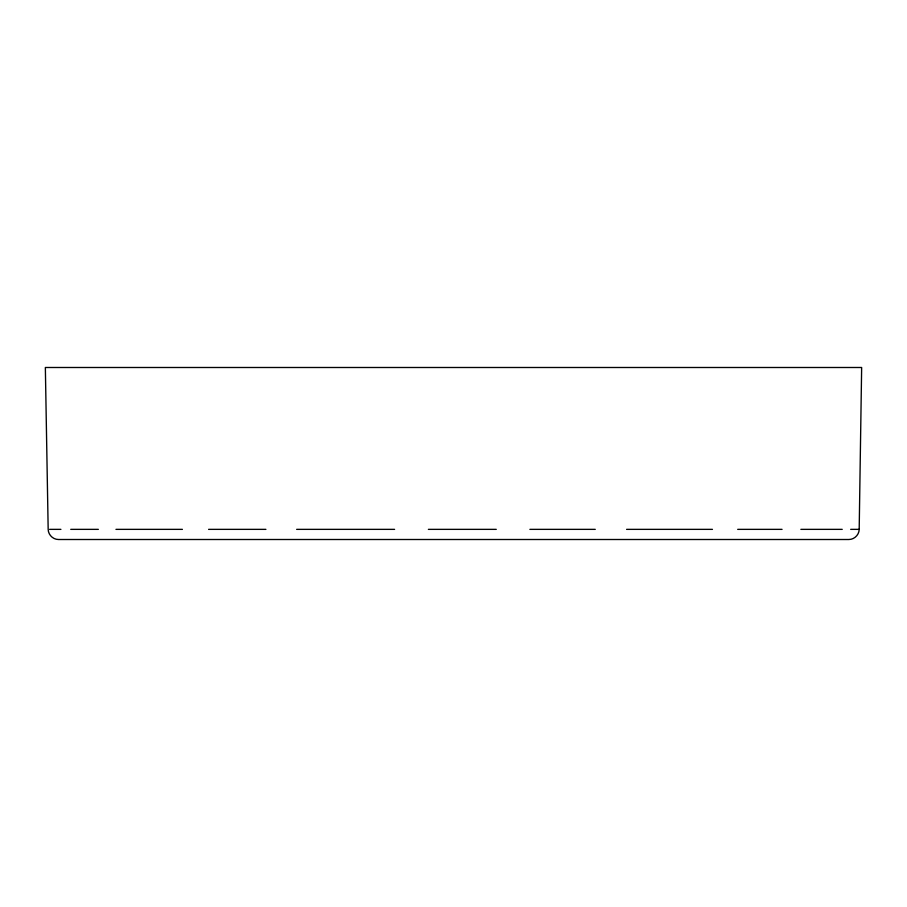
<?xml version="1.0" encoding="UTF-8"?>
<svg xmlns="http://www.w3.org/2000/svg" width="907" height="907" viewBox="0 0 907 907"><rect width="100%" height="100%" fill="white"/><g stroke="black" fill="none" stroke-linecap="round" stroke-linejoin="round"><path stroke-width="1.36" d="M859.19 529.359L861.65 367.494L45.35 367.494L48.173 529.359C48.241 534.824 53.037 539.529 58.49 539.506L848.873 539.506C854.337 539.529 859.122 534.813 859.19 529.359L850.675 529.359M49.602 529.359L60.916 529.359M70.746 529.359L98.353 529.359M115.96 529.359L182.409 529.359M208.587 529.359L265.91 529.359M296.646 529.359L394.59 529.359M428.387 529.359L496.265 529.359M529.881 529.359L595.264 529.359M626.59 529.359L712.448 529.359M737.697 529.359L782.061 529.359M800.87 529.359L842.229 529.359"/></g></svg>
